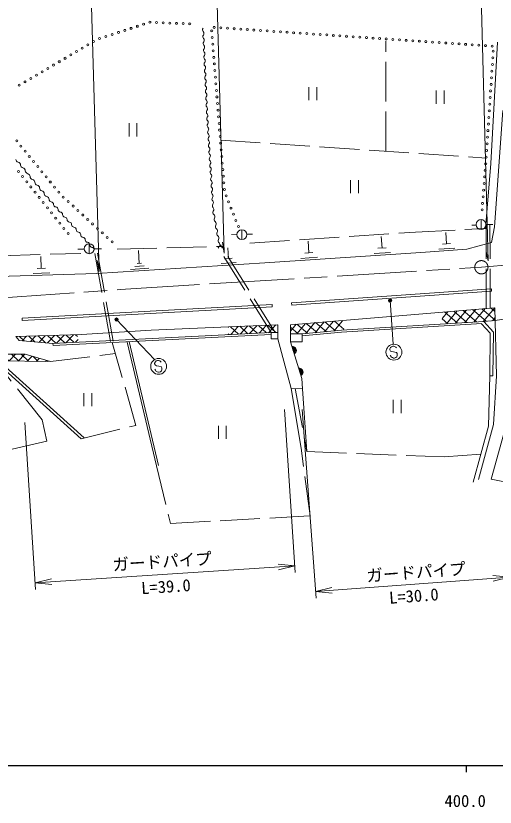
# Model space of a CAD drawing. Units: millimetres, scale not verified. Extents: x 40000 to 680000, y 20000 to 380000.
# Drawn here: x 400076 to 472365, y 198715 to 318119 of the extents above; entities that cross this region are included whole.
import ezdxf
from ezdxf.enums import TextEntityAlignment as Align

# ---------------------------------------------------------------- set-up
doc = ezdxf.new("R2010")
doc.units = ezdxf.units.MM
doc.header["$LTSCALE"] = 1000
doc.header["$PDMODE"] = 32
doc.header["$PDSIZE"] = 500
doc.linetypes.add('CHAIN', pattern=[18.5, 12, -1.5, 3.5, -1.5])
doc.linetypes.add('DASHED', pattern=[7.5, 6, -1.5])
for name, color, linetype, lineweight in [('M-BGD', 7, 'Continuous', 13), ('M-BMK', 2, 'CHAIN', 13), ('M-STR-HTXT', 7, 'Continuous', 13), ('M-TTL-BAND', 7, 'Continuous', 25)]:
    doc.layers.add(name, color=color, linetype=linetype, lineweight=lineweight)
doc.styles.add('ＭＳ ゴシック', font='')
doc.styles.get('ＭＳ ゴシック').set_extended_font_data('MS Gothic')

# ---------------------------------------------------------------- blocks, each defined once
blk = doc.blocks.new('open_arrow')
at = {"color": 0, "linetype": 'Continuous', "lineweight": -2}
blk.add_lwpolyline([(7.5, 1.25), (0, 0), (7.5, -1.25)], dxfattribs=at)

msp = doc.modelspace()

# ---------------------------------------------------------------- hatches: boundary and pattern name
at = {"layer": 'M-BGD'}
h = msp.add_hatch(dxfattribs=at)
h.set_pattern_fill('USER', color=256, style=0, pattern_type=2)
h.set_pattern_definition([(49.72, (465759, 272539), (-762.89, 646.53), []), (139.72, (465759, 272539), (-646.53, -762.89), [])])
h.paths.add_polyline_path([(464194, 273391), (472314, 274062), (472359, 272127), (464515, 271621)])
h = msp.add_hatch(dxfattribs=at)
h.set_pattern_fill('USER', color=256, style=0, pattern_type=2)
h.set_pattern_definition([(47.409, (433061, 270644), (-736.2, 676.76), []), (137.409, (433061, 270644), (-676.76, -736.2), [])])
h.paths.add_polyline_path([(432126, 271199), (439586, 271512), (439566, 270348), (432113, 270020)])
h = msp.add_hatch(dxfattribs=at)
h.set_pattern_fill('USER', color=256, style=0, pattern_type=2)
h.set_pattern_definition([(49.72, (443177, 270999), (-762.89, 646.53), []), (139.72, (443177, 270999), (-646.53, -762.89), [])])
h.paths.add_polyline_path([(441484, 271516), (449359, 272166), (449549, 270698), (443243, 270131), (441487, 270131)])
h = msp.add_hatch(dxfattribs=at)
h.set_pattern_fill('USER', color=256, style=0, pattern_type=2)
h.set_pattern_definition([(46.66, (402581, 269261), (-727.29, 686.33), []), (136.66, (402581, 269261), (-686.33, -727.29), [])])
h.paths.add_polyline_path([(400092, 269726), (409340, 269994), (409513, 268878), (405679, 268684), (400557, 269122)])
h = msp.add_hatch(dxfattribs=at)
h.set_pattern_fill('USER', color=256, style=0, pattern_type=2)
h.set_pattern_definition([(45.95, (394069, 268084), (-718.73, 695.29), []), (135.95, (394069, 268084), (-695.29, -718.73), [])])
h.paths.add_polyline_path([(388294, 268657), (398213, 269042), (398352, 267090), (401490, 267055), (405290, 265940), (397449, 266086), (397325, 267713), (387757, 267701)])

# ---------------------------------------------------------------- linework, layer by layer
at = {"layer": 'M-BGD', "linetype": 'DASHED'}
for p, q in [((455892, 297681), (455885, 314305)), ((430930, 299366), (471002, 296661)), ((470993, 273953), (470985, 286610)), ((471593, 273953), (471585, 286610)), ((415358, 282904), (431255, 283323)), ((438595, 270348), (430527, 283304)), ((439184, 270348), (430952, 283568)), ((375267, 281187), (409867, 282277)), ((414342, 268962), (411902, 282802)), ((414736, 269032), (412296, 282872)), ((472359, 272127), (474620, 272520)), ((405290, 265940), (415086, 267172))]:
    msp.add_line(p, q, dxfattribs=at)
at = {"layer": 'M-BGD'}
for p, q in [((444258, 307377), (444258, 305377)), ((445458, 305377), (445458, 307377)), ((463475, 306828), (463475, 304828)), ((464675, 304828), (464675, 306828)), ((472249, 286288), (473512, 303849)), ((417147, 301925), (417147, 299925)), ((418347, 299925), (418347, 301925)), ((450533, 293336), (450533, 291336)), ((451733, 291336), (451733, 293336)), ((470232, 287371), (470232, 285871)), ((472011, 286615), (470985, 286610)), ((434167, 285850), (434167, 284350)), ((465025, 283720), (464909, 285418)), ((468841, 286526), (469474, 286526)), ((471830, 283935), (472249, 286288)), ((433418, 285089), (432626, 285123)), ((434919, 285165), (435752, 285151)), ((455302, 283087), (455186, 284835)), ((411147, 283728), (411147, 282228)), ((432131, 281492), (432028, 283092)), ((444265, 282352), (444149, 284103)), ((455927, 283128), (454678, 283045)), ((466288, 283074), (463861, 282909)), ((465631, 283761), (464418, 283678)), ((468072, 282895), (471830, 283935)), ((410391, 282935), (409434, 282928)), ((412973, 282983), (411906, 282977)), ((418700, 280771), (418577, 282689)), ((437638, 280855), (461169, 282424)), ((444891, 282393), (443640, 282310)), ((456601, 282421), (454103, 282254)), ((461169, 282424), (468072, 282895)), ((403904, 280031), (403850, 281787)), ((412276, 279234), (437638, 280855)), ((419043, 280793), (418358, 280749)), ((433317, 280880), (431032, 280734)), ((432702, 281529), (431559, 281456)), ((445566, 281685), (443065, 281518)), ((404531, 280050), (403276, 280011)), ((420123, 280036), (417382, 279861)), ((419412, 280404), (418041, 280316)), ((385581, 278414), (412276, 279234)), ((405181, 279316), (402672, 279239)), ((441656, 274801), (471797, 276928)), ((441680, 274452), (471821, 276579)), ((471797, 276928), (471821, 276579)), ((441656, 274801), (441680, 274452)), ((401010, 272505), (438713, 274580)), ((401029, 272156), (438732, 274230)), ((438732, 274230), (438713, 274580)), ((401010, 272505), (401029, 272156)), ((449187, 270675), (470662, 272000)), ((449210, 270376), (470370, 271682)), ((470291, 271665), (471605, 270214)), ((470662, 272000), (472359, 272127)), ((470662, 272000), (472107, 270405)), ((405679, 268684), (438595, 270348)), ((405694, 268384), (438595, 270048)), ((443243, 270131), (449187, 270675)), ((443270, 269832), (449210, 270376)), ((471605, 270214), (471537, 263805)), ((472107, 270405), (472037, 263800)), ((416860, 268894), (421279, 250220)), ((417152, 268963), (421571, 250289)), ((456603, 268060), (456473, 267873)), ((456473, 267873), (456473, 267736)), ((456473, 267736), (456605, 267533)), ((456743, 268192), (456603, 268060)), ((456605, 267533), (456797, 267471)), ((456935, 268259), (456743, 268192)), ((456797, 267471), (457461, 267336)), ((457075, 268259), (456935, 268259)), ((457259, 268197), (457075, 268259)), ((457402, 268127), (457259, 268197)), ((457461, 268000), (457402, 268127)), ((456605, 266815), (456541, 266940)), ((456735, 266618), (456605, 266815)), ((456870, 266548), (456735, 266618)), ((457056, 266483), (456870, 266548)), ((457202, 266483), (457056, 266483)), ((457396, 266545), (457202, 266483)), ((457529, 266680), (457396, 266545)), ((457461, 267336), (457585, 267145)), ((457588, 266869), (457529, 266680)), ((457585, 267145), (457588, 266869)), ((397062, 265896), (409944, 254314)), ((397449, 266086), (410388, 254453)), ((421117, 265915), (420987, 265729)), ((420987, 265729), (420987, 265591)), ((420987, 265591), (421119, 265389)), ((421257, 266047), (421117, 265915)), ((421119, 265389), (421311, 265327)), ((421449, 266115), (421257, 266047)), ((421311, 265327), (421975, 265192)), ((421589, 266115), (421449, 266115)), ((421772, 266053), (421589, 266115)), ((421915, 265983), (421772, 266053)), ((421975, 265856), (421915, 265983)), ((421975, 265192), (422099, 265000)), ((421119, 264671), (421054, 264795)), ((421249, 264474), (421119, 264671)), ((421384, 264404), (421249, 264474)), ((421570, 264339), (421384, 264404)), ((421716, 264339), (421570, 264339)), ((421910, 264401), (421716, 264339)), ((422042, 264536), (421910, 264401)), ((422102, 264725), (422042, 264536)), ((422099, 265000), (422102, 264725)), ((472037, 263800), (471537, 263805)), ((443291, 261861), (443944, 252385)), ((410337, 261202), (410337, 259202)), ((411537, 259202), (411537, 261202)), ((457005, 260157), (457005, 258157)), ((458205, 258157), (458205, 260157)), ((430620, 256274), (430620, 254274)), ((431820, 254274), (431820, 256274)), ((473865, 255801), (471738, 248201))]:
    msp.add_line(p, q, dxfattribs=at)
for points in [[(470907, 286035), (471708, 295831), (472728, 314134)], [(441487, 270131), (441484, 271516), (472314, 274062)], [(469837, 248161), (472138, 256458), (472556, 263779), (472314, 274062)], [(405694, 268384), (405679, 268684), (400557, 269122), (400092, 269726), (409989, 270013), (420482, 270675), (432126, 271199), (439586, 271512), (439566, 270348)], [(388294, 268657), (398213, 269042), (398352, 267090), (401490, 267055), (405290, 265940), (397449, 266086)], [(443094, 252881), (441577, 261893), (439566, 269377)], [(441577, 261893), (443291, 261861), (443198, 263395), (441487, 268933)], [(471537, 263805), (471348, 256214), (469070, 247777)]]:
    msp.add_lwpolyline(points, dxfattribs=at)
at = {"layer": 'M-BGD', "linetype": 'DASHED'}
for points in [[(435374, 283821), (460326, 285477), (470907, 286035)], [(409944, 254314), (418197, 256324), (414609, 268835)], [(369807, 257308), (367526, 250792), (368258, 248212), (392243, 251001), (404758, 253930), (404061, 257137), (397062, 265896)], [(442203, 261881), (443944, 252385), (464669, 251566), (470209, 251995)], [(421279, 250220), (423420, 241513), (444453, 242684), (443094, 252881)], [(471738, 248201), (484240, 245756), (494856, 244711), (506704, 244728)]]:
    msp.add_lwpolyline(points, dxfattribs=at)
at = {"layer": 'M-BGD'}
for points in [[(438595, 269377), (439566, 269377), (439566, 270348), (438595, 270348)], [(441487, 268933), (443243, 268933), (443243, 270131), (441487, 270131)]]:
    msp.add_lwpolyline(points, close=True, dxfattribs=at)
for centre, radius in [((418400, 316537), 150), ((419353, 316842), 150), ((420305, 317147), 150), ((421302, 317119), 150), ((422301, 317075), 150), ((423300, 317031), 150), ((424299, 316987), 150), ((425298, 316943), 150), ((426297, 316899), 150), ((429999, 316380), 150), ((430996, 316313), 150), ((414590, 315318), 150), ((415543, 315623), 150), ((416495, 315928), 150), ((417448, 316232), 150), ((429614, 315842), 150), ((431994, 316245), 150), ((432992, 316177), 150), ((433990, 316110), 150), ((434987, 316042), 150), ((435985, 315975), 150), ((436983, 315907), 150), ((437980, 315840), 150), ((438978, 315772), 150), ((439976, 315705), 150), ((440974, 315637), 150), ((441971, 315569), 150), ((442969, 315502), 150), ((443967, 315434), 150), ((444964, 315367), 150), ((445962, 315299), 150), ((446960, 315232), 150), ((447958, 315164), 150), ((448955, 315097), 150), ((411806, 314240), 150), ((412686, 314708), 150), ((413638, 315013), 150), ((429694, 314845), 150), ((449953, 315029), 150), ((450951, 314961), 150), ((451948, 314894), 150), ((452946, 314826), 150), ((453944, 314759), 150), ((454942, 314691), 150), ((455939, 314624), 150), ((456937, 314557), 150), ((457935, 314489), 150), ((458933, 314422), 150), ((459930, 314355), 150), ((460928, 314288), 150), ((461926, 314221), 150), ((462924, 314154), 150), ((463921, 314087), 150), ((464919, 314019), 150), ((465917, 313952), 150), ((466914, 313885), 150), ((409220, 312721), 150), ((410082, 313227), 150), ((410944, 313734), 150), ((429773, 313848), 150), ((429853, 312852), 150), ((467912, 313818), 150), ((468910, 313751), 150), ((469908, 313684), 150), ((470905, 313617), 150), ((471903, 313549), 150), ((472083, 312768), 150), ((407495, 311708), 150), ((408357, 312214), 150), ((429932, 311855), 150), ((472016, 311770), 150), ((405771, 310695), 150), ((406633, 311201), 150), ((430012, 310858), 150), ((471949, 310772), 150), ((403184, 309175), 150), ((404046, 309682), 150), ((404908, 310188), 150), ((430092, 309861), 150), ((471882, 309774), 150), ((401459, 308162), 150), ((402322, 308669), 150), ((430171, 308864), 150), ((471815, 308777), 150), ((400597, 307656), 150), ((430251, 307867), 150), ((430330, 306871), 150), ((471681, 306781), 150), ((471748, 307779), 150), ((430410, 305874), 150), ((471615, 305783), 150), ((430490, 304877), 150), ((471548, 304786), 150), ((430569, 303880), 150), ((471481, 303788), 150), ((430649, 302883), 150), ((471414, 302790), 150), ((430728, 301886), 150), ((430808, 300890), 150), ((471280, 300795), 150), ((471347, 301792), 150), ((430887, 299893), 150), ((471213, 299797), 150), ((400235, 299253), 150), ((400839, 298458), 150), ((430967, 298896), 150), ((471146, 298799), 150), ((401473, 297685), 150), ((431047, 297899), 150), ((471079, 297801), 150), ((402107, 296912), 150), ((402742, 296139), 150), ((431126, 296902), 150), ((471012, 296804), 150), ((403376, 295365), 150), ((431206, 295906), 150), ((431285, 294909), 150), ((470859, 294809), 150), ((470936, 295806), 150), ((400475, 294638), 150), ((401099, 293856), 150), ((404010, 294592), 150), ((404644, 293819), 150), ((431365, 293912), 150), ((470781, 293812), 150), ((401722, 293075), 150), ((405278, 293046), 150), ((431445, 292915), 150), ((470704, 292815), 150), ((402346, 292293), 150), ((402969, 291511), 150), ((405912, 292272), 150), ((406546, 291499), 150), ((431524, 291918), 150), ((470627, 291818), 150), ((403593, 290729), 150), ((407232, 290775), 150), ((407968, 290098), 150), ((431779, 290963), 150), ((432152, 290035), 150), ((470549, 290821), 150), ((404216, 289947), 150), ((404840, 289166), 150), ((408704, 289421), 150), ((432525, 289107), 150), ((470395, 288827), 150), ((470472, 289824), 150), ((405464, 288384), 150), ((409440, 288744), 150), ((410176, 288067), 150), ((432898, 288179), 150), ((406087, 287602), 150), ((406711, 286820), 150), ((410912, 287390), 150), ((411648, 286713), 150), ((433271, 287251), 150), ((470232, 286621), 750), ((407334, 286038), 150), ((407958, 285256), 150), ((412384, 286035), 150), ((413120, 285358), 150), ((434167, 285100), 750), ((433644, 286323), 150), ((413855, 284681), 150), ((411147, 282978), 750), ((414591, 284004), 150), ((456513, 275141), 250), ((456513, 275141), 200), ((456513, 275141), 150), ((456513, 275141), 100), ((456513, 275141), 50), ((456513, 275141), 20), ((415276, 272293), 250), ((415276, 272293), 200), ((415276, 272293), 150), ((415276, 272293), 100), ((415276, 272293), 50), ((415276, 272293), 20), ((457098, 267372), 1200), ((421612, 265227), 1200)]:
    msp.add_circle(centre, radius, dxfattribs=at)
for centre, radius, start, end in [((428613, 316007), 385, 140.41037, 224.93797), ((428069, 315464), 385, 320.41037, 44.93797), ((428662, 314973), 385, 140.41037, 224.93797), ((428710, 313940), 385, 140.41037, 224.93797), ((428117, 314430), 385, 320.41037, 44.93797), ((428758, 312906), 385, 140.41037, 224.93797), ((428165, 313396), 385, 320.41037, 44.93797), ((428807, 311872), 385, 140.41037, 224.93797), ((428214, 312362), 385, 320.41037, 44.93797), ((428855, 310838), 385, 140.41037, 224.93797), ((428262, 311329), 385, 320.41037, 44.93797), ((428310, 310295), 385, 320.41037, 44.93797), ((428903, 309805), 385, 140.41037, 224.93797), ((428358, 309261), 385, 320.41037, 44.93797), ((428951, 308771), 385, 140.41037, 224.93797), ((428407, 308227), 385, 320.41037, 44.93797), ((429000, 307737), 385, 140.41037, 224.93797), ((429048, 306703), 385, 140.41037, 224.93797), ((428455, 307194), 385, 320.41037, 44.93797), ((429096, 305669), 385, 140.41037, 224.93797), ((428503, 306160), 385, 320.41037, 44.93797), ((429145, 304636), 385, 140.41037, 224.93797), ((428552, 305126), 385, 320.41037, 44.93797), ((429193, 303602), 385, 140.41037, 224.93797), ((428600, 304092), 385, 320.41037, 44.93797), ((428648, 303058), 385, 320.41037, 44.93797), ((429231, 302578), 370, 140.58738, 226.81744), ((428724, 302038), 370, 320.58738, 46.81744), ((429296, 301568), 370, 140.58738, 226.81744), ((428789, 301028), 370, 320.58738, 46.81744), ((429362, 300557), 370, 140.58738, 226.81744), ((429427, 299547), 370, 140.58738, 226.81744), ((428855, 300017), 370, 320.58738, 46.81744), ((429492, 298537), 370, 140.58738, 226.81744), ((428920, 299007), 370, 320.58738, 46.81744), ((429558, 297526), 370, 140.58738, 226.81744), ((428985, 297997), 370, 320.58738, 46.81744), ((400519, 296462), 443, 180.40468, 258.95146), ((429623, 296516), 370, 140.58738, 226.81744), ((429051, 296986), 370, 320.58738, 46.81744), ((429116, 295976), 370, 320.58738, 46.81744), ((400349, 295593), 443, 0.40468, 78.95146), ((401235, 295600), 443, 180.40468, 258.95146), ((401065, 294731), 443, 0.40468, 78.95146), ((429688, 295506), 370, 140.58738, 226.81744), ((429182, 294965), 370, 320.58738, 46.81744), ((401950, 294737), 443, 180.40468, 258.95146), ((401781, 293868), 443, 0.40468, 78.95146), ((402666, 293874), 443, 180.40468, 258.95146), ((429754, 294495), 370, 140.58738, 226.81744), ((429247, 293955), 370, 320.58738, 46.81744), ((402496, 293005), 443, 0.40468, 78.95146), ((403382, 293011), 443, 180.40468, 258.95146), ((403212, 292142), 443, 0.40468, 78.95146), ((429819, 293485), 370, 140.58738, 226.81744), ((429885, 292474), 370, 140.58738, 226.81744), ((429312, 292945), 370, 320.58738, 46.81744), ((404098, 292148), 443, 180.40468, 258.95146), ((403928, 291279), 443, 0.40468, 78.95146), ((429950, 291464), 370, 140.58738, 226.81744), ((429378, 291934), 370, 320.58738, 46.81744), ((404813, 291286), 443, 180.40468, 258.95146), ((404644, 290416), 443, 0.40468, 78.95146), ((405463, 290414), 376, 179.07591, 264.56608), ((430015, 290454), 370, 140.58738, 226.81744), ((429443, 290924), 370, 320.58738, 46.81744), ((429508, 289914), 370, 320.58738, 46.81744), ((405392, 289664), 376, 359.07591, 84.56608), ((406144, 289652), 376, 179.07591, 264.56608), ((406073, 288902), 376, 359.07591, 84.56608), ((430081, 289443), 370, 140.58738, 226.81744), ((429574, 288903), 370, 320.58738, 46.81744), ((406826, 288890), 376, 179.07591, 264.56608), ((406755, 288140), 376, 359.07591, 84.56608), ((407508, 288128), 376, 179.07591, 264.56608), ((430223, 288456), 420, 149.72537, 230.45404), ((429688, 287809), 420, 329.72537, 50.45404), ((407436, 287379), 376, 359.07591, 84.56608), ((408189, 287367), 376, 179.07591, 264.56608), ((408118, 286617), 376, 359.07591, 84.56608), ((408871, 286605), 376, 179.07591, 264.56608), ((430413, 287385), 420, 149.72537, 230.45404), ((429878, 286737), 420, 329.72537, 50.45404), ((408799, 285855), 376, 359.07591, 84.56608), ((409552, 285843), 376, 179.07591, 264.56608), ((409481, 285094), 376, 359.07591, 84.56608), ((430604, 286314), 420, 149.72537, 230.45404), ((430069, 285666), 420, 329.72537, 50.45404), ((430795, 285242), 420, 149.72537, 230.45404), ((410234, 285081), 376, 179.07591, 264.56608), ((410162, 284332), 376, 359.07591, 84.56608), ((410915, 284320), 376, 179.07591, 264.56608), ((430260, 284594), 420, 329.72537, 50.45404), ((430985, 284171), 420, 149.72537, 230.45404), ((410844, 283570), 376, 359.07591, 84.56608), ((411597, 283558), 376, 179.07591, 264.56608), ((411526, 282808), 376, 359.07591, 84.56608), ((430450, 283523), 420, 329.72537, 50.45404), ((441773, 267634), 610, 297.5612, 96.78349), ((441773, 267634), 488, 300.19932, 94.14536), ((441773, 267634), 366, 304.66277, 89.68192), ((441773, 267634), 244, 313.96863, 80.37606), ((441773, 267634), 122, 351.54674, 42.79795), ((442783, 264366), 610, 297.5612, 96.78349), ((442783, 264366), 488, 300.19932, 94.14536), ((442783, 264366), 366, 304.66277, 89.68192), ((442783, 264366), 244, 313.96863, 80.37606), ((442783, 264366), 122, 351.54674, 42.79795)]:
    msp.add_arc(centre, radius, start, end, dxfattribs=at)
for p in [(456513, 275141), (415276, 272293)]:
    msp.add_point(p, dxfattribs=at)
at = {"layer": 'M-BMK'}
for points in [[(470286, 280181), (479722, 281029), (507647, 282808), (548234, 285649), (570139, 287004)], [(370479, 274741), (380467, 274875), (396886, 275503), (415816, 276810), (430074, 277717), (470286, 280181)]]:
    msp.add_lwpolyline(points, dxfattribs=at)
msp.add_circle((470286, 280181), 1000, dxfattribs=at)
at = {"layer": 'M-STR-HTXT'}
for p, q in [((456513, 275141), (456965, 268564)), ((415276, 272293), (420988, 266252)), ((442208, 234116), (440613, 258743)), ((445345, 230262), (443241, 258737)), ((403059, 231579), (401428, 256753)), ((442144, 235114), (402994, 232577)), ((474545, 233422), (445271, 231259))]:
    msp.add_line(p, q, dxfattribs=at)
for points in [[(470988, 282555), (471293, 281130), (469966, 332597), (504873, 334940)], [(412360, 281183), (412649, 279561), (411207, 330024), (443809, 331978)], [(431261, 283986), (431503, 282318), (430354, 323476), (464061, 325651)]]:
    msp.add_lwpolyline(points, dxfattribs=at)
at = {"layer": 'M-TTL-BAND'}
for p, q in [((40000, 205000), (579000, 205000)), ((468000, 205000), (468000, 204000))]:
    msp.add_line(p, q, dxfattribs=at)

# ---------------------------------------------------------------- block references
at = {"layer": 'M-STR-HTXT', "xscale": 333, "yscale": 333}
for p, rotation in [((442144, 235114), 183.7), ((402994, 232577), 3.7), ((474545, 233422), 184.2), ((445271, 231259), 4.2)]:
    msp.add_blockref('open_arrow', p, dxfattribs=dict(at, rotation=rotation))

# ---------------------------------------------------------------- texts
at = {"layer": 'M-STR-HTXT', "style": 'ＭＳ ゴシック'}
for rotation, p in [(3.708, (414652, 235295)), (4.225, (452939, 233619))]:
    msp.add_text('ガードパイプ', height=1833, rotation=rotation, dxfattribs=at).set_placement(p, align=Align.MIDDLE_LEFT)
for s, rotation, p in [('L=39.0', 3.708, (422810, 230537)), ('L=30.0', 4.225, (460208, 229122))]:
    msp.add_text(s, height=1833, rotation=rotation, dxfattribs=at).set_placement(p, align=Align.BOTTOM_CENTER)
at = {"layer": 'M-TTL-BAND', "style": 'ＭＳ ゴシック'}
msp.add_text('400.0', height=1833, dxfattribs=at).set_placement((467844, 198195), align=Align.BOTTOM_CENTER)

doc.saveas('drawing.dxf')
